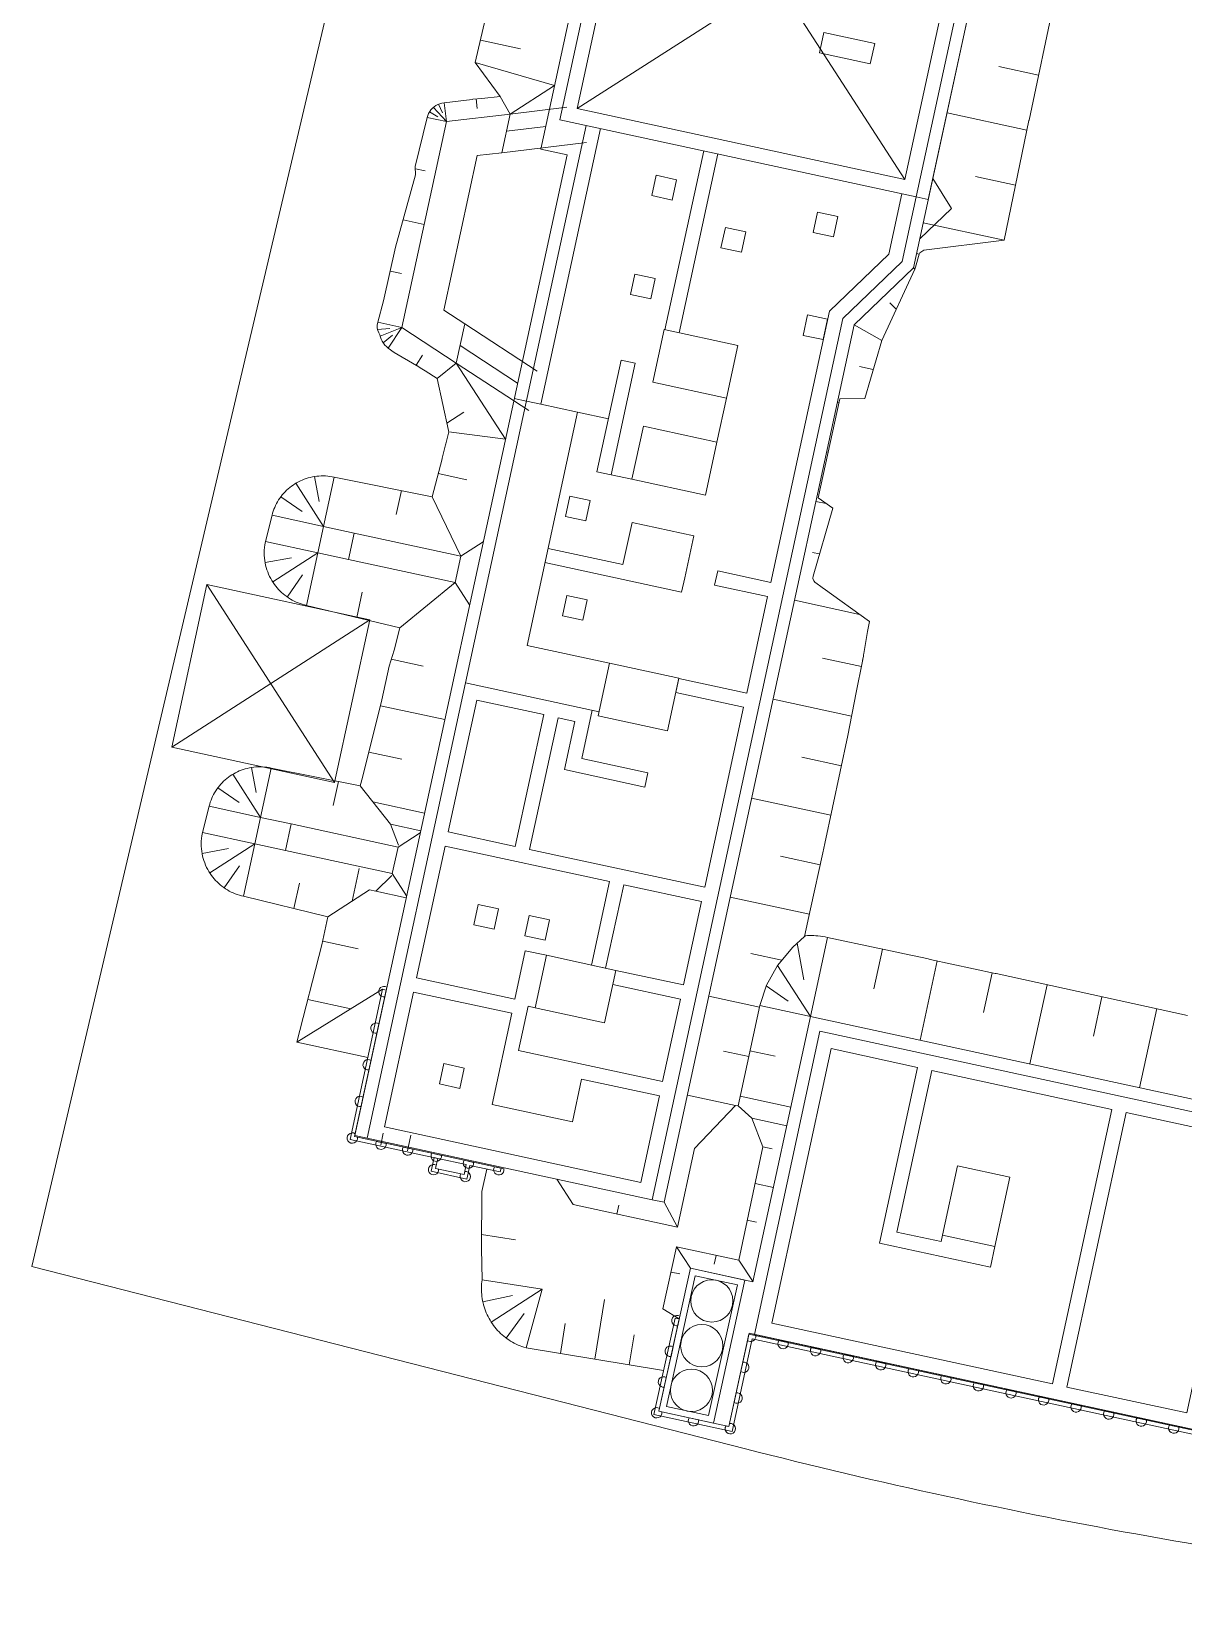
# Model space of a CAD drawing. Header units: metres. Extents: x 2679952 to 2680062, y 1247416 to 1247568.
# Drawn here: x 2679952.5 to 2680007.8, y 1247415.5 to 1247491.8 of the extents above; entities that cross this region are included whole.
import ezdxf

# ---------------------------------------------------------------- set-up
doc = ezdxf.new("R2010")
doc.units = ezdxf.units.M
doc.layers.add('flaeche', color=7, linetype='Continuous', lineweight=9, true_color=0xffffff)
doc.layers.add('linie', color=7, linetype='Continuous', lineweight=9)

msp = doc.modelspace()

# ---------------------------------------------------------------- linework, layer by layer
at = {"layer": 'flaeche'}
msp.add_lwpolyline([(2680025.709, 1247416.727, -0.036704), (2679986.747, 1247423.695), (2679952.462, 1247432.455), (2679962.703, 1247475.997), (2679967.057, 1247494.495), (2679972.145, 1247516.108), (2679977.564, 1247539.185), (2679978.641, 1247543.775), (2679984.269, 1247567.593), (2680035.313, 1247556.544), (2680036.377, 1247553.084), (2680031.897, 1247532.271), (2680039.892, 1247520.719), (2680039.232, 1247518.298), (2680039.123, 1247518.321), (2680036.631, 1247508.804), (2680062.121, 1247502.131), (2680059.115, 1247485.895), (2680049.26, 1247445.163), (2680042.089, 1247415.51, -0.015199)], format="xyb", close=True, dxfattribs=at)
at = {"layer": 'linie'}
for p, q in [((2679976.606, 1247502.643), (2679973.765, 1247490.288)), ((2680000.36, 1247487.521), (2680002.005, 1247495.328)), ((2679974.012, 1247491.364), (2679975.938, 1247490.947)), ((2679973.765, 1247490.288), (2679974.966, 1247488.667)), ((2680000.815, 1247489.681), (2679998.903, 1247490.095)), ((2679971.872, 1247488.226), (2679971.786, 1247488.168)), ((2679971.964, 1247488.275), (2679971.872, 1247488.226)), ((2679972.061, 1247488.313), (2679971.964, 1247488.275)), ((2679971.994, 1247488.288), (2679972.184, 1247487.871)), ((2679972.162, 1247488.339), (2679972.061, 1247488.313)), ((2679972.267, 1247488.358), (2679972.162, 1247488.339)), ((2679973.615, 1247488.519), (2679972.267, 1247488.358)), ((2679972.375, 1247487.455), (2679972.267, 1247488.358)), ((2679973.644, 1247488.529), (2679973.615, 1247488.519)), ((2679974.082, 1247488.562), (2679973.644, 1247488.529)), ((2679973.8, 1247488.541), (2679973.854, 1247488.089)), ((2679974.966, 1247488.667), (2679974.082, 1247488.562)), ((2679974.966, 1247488.667), (2679975.441, 1247487.82)), ((2679971.452, 1247487.654), (2679970.884, 1247485.296)), ((2679971.482, 1247487.754), (2679971.452, 1247487.654)), ((2679971.452, 1247487.654), (2679972.375, 1247487.455)), ((2679971.523, 1247487.849), (2679971.482, 1247487.754)), ((2679971.575, 1247487.94), (2679971.523, 1247487.849)), ((2679971.564, 1247487.922), (2679971.969, 1247487.688)), ((2679971.637, 1247488.024), (2679971.575, 1247487.94)), ((2679971.707, 1247488.1), (2679971.637, 1247488.024)), ((2679971.786, 1247488.168), (2679971.707, 1247488.1)), ((2679971.751, 1247488.14), (2679972.375, 1247487.455)), ((2680000.26, 1247487.039), (2679996.42, 1247487.87)), ((2679999.168, 1247481.752), (2680000.358, 1247487.513)), ((2680000.358, 1247487.513), (2680000.36, 1247487.521)), ((2679970.884, 1247485.296), (2679970.891, 1247484.9)), ((2679970.886, 1247485.19), (2679971.363, 1247485.087)), ((2679970.891, 1247484.9), (2679969.94, 1247481.422)), ((2679999.714, 1247484.396), (2679997.782, 1247484.814)), ((2679995.082, 1247483.813), (2679995.523, 1247483.718)), ((2679970.298, 1247482.731), (2679971.305, 1247482.513)), ((2679999.166, 1247481.753), (2679995.279, 1247482.594)), ((2679969.94, 1247481.422), (2679969.357, 1247478.852)), ((2679995.303, 1247481.272), (2679999.166, 1247481.753)), ((2679999.168, 1247481.752), (2679999.166, 1247481.753)), ((2679994.899, 1247480.459), (2679995.084, 1247481.091)), ((2679995.084, 1247481.091), (2679994.96, 1247481.118)), ((2679994.96, 1247481.118), (2679995.084, 1247481.091)), ((2679995.084, 1247481.091), (2679995.121, 1247481.154)), ((2679995.084, 1247481.091), (2679995.084, 1247481.091)), ((2679995.121, 1247481.154), (2679995.303, 1247481.272)), ((2679969.681, 1247480.278), (2679970.226, 1247480.16)), ((2679993.293, 1247476.946), (2679994.868, 1247480.366)), ((2679994.888, 1247480.409), (2679994.81, 1247480.426)), ((2679994.868, 1247480.366), (2679994.81, 1247480.426)), ((2679994.88, 1247480.387), (2679994.845, 1247480.407)), ((2679994.868, 1247480.366), (2679994.888, 1247480.409)), ((2679994.888, 1247480.409), (2679994.899, 1247480.459)), ((2679969.357, 1247478.852), (2679969.087, 1247477.82)), ((2679993.98, 1247478.438), (2679993.682, 1247478.749)), ((2679969.059, 1247477.673), (2679969.05, 1247477.524)), ((2679969.05, 1247477.524), (2679969.087, 1247477.415)), ((2679969.087, 1247477.82), (2679969.059, 1247477.673)), ((2679969.068, 1247477.468), (2679969.652, 1247477.519)), ((2679969.087, 1247477.82), (2679970.236, 1247477.571)), ((2679969.201, 1247477.147), (2679970.236, 1247477.571)), ((2679969.584, 1247476.574), (2679970.236, 1247477.571)), ((2679993.293, 1247476.946), (2679991.958, 1247477.693)), ((2679969.087, 1247477.415), (2679969.133, 1247477.309)), ((2679969.133, 1247477.309), (2679969.187, 1247477.208)), ((2679969.187, 1247477.208), (2679969.214, 1247477.102)), ((2679969.214, 1247477.102), (2679969.251, 1247476.999)), ((2679969.251, 1247476.999), (2679969.299, 1247476.901)), ((2679969.299, 1247476.901), (2679969.356, 1247476.808)), ((2679969.341, 1247476.832), (2679969.789, 1247477.201)), ((2679969.356, 1247476.808), (2679969.424, 1247476.722)), ((2679992.473, 1247474.15), (2679993.293, 1247476.946)), ((2679969.424, 1247476.722), (2679969.5, 1247476.644)), ((2679969.5, 1247476.644), (2679969.584, 1247476.574)), ((2679969.584, 1247476.574), (2679969.86, 1247476.367)), ((2679969.86, 1247476.367), (2679970.944, 1247475.743)), ((2679970.919, 1247475.758), (2679971.232, 1247476.236)), ((2679970.944, 1247475.743), (2679970.961, 1247475.732)), ((2679970.961, 1247475.732), (2679971.118, 1247475.629)), ((2679971.118, 1247475.629), (2679971.351, 1247475.476)), ((2679971.351, 1247475.476), (2679971.933, 1247475.107)), ((2679971.933, 1247475.107), (2679972.853, 1247475.858)), ((2679992.881, 1247475.542), (2679992.218, 1247475.685)), ((2679971.933, 1247475.107), (2679972.475, 1247472.609)), ((2679990.24, 1247469.374), (2679991.269, 1247474.13)), ((2679991.23, 1247473.948), (2679991.152, 1247473.965)), ((2679991.269, 1247474.13), (2679992.473, 1247474.15)), ((2679972.396, 1247472.973), (2679973.214, 1247473.5)), ((2679972.411, 1247472.225), (2679972.396, 1247472.162)), ((2679972.427, 1247472.289), (2679972.411, 1247472.225)), ((2679972.442, 1247472.353), (2679972.427, 1247472.289)), ((2679972.457, 1247472.417), (2679972.442, 1247472.353)), ((2679972.472, 1247472.481), (2679972.457, 1247472.417)), ((2679972.487, 1247472.545), (2679972.472, 1247472.481)), ((2679972.475, 1247472.609), (2679972.479, 1247472.589)), ((2679972.479, 1247472.589), (2679972.489, 1247472.55)), ((2679972.489, 1247472.55), (2679972.487, 1247472.545)), ((2679972.489, 1247472.55), (2679975.212, 1247472.196)), ((2679972.324, 1247471.87), (2679972.177, 1247471.281)), ((2679972.338, 1247471.925), (2679972.324, 1247471.87)), ((2679972.352, 1247471.981), (2679972.338, 1247471.925)), ((2679972.366, 1247472.04), (2679972.352, 1247471.981)), ((2679972.381, 1247472.1), (2679972.366, 1247472.04)), ((2679972.396, 1247472.162), (2679972.381, 1247472.1)), ((2679990.716, 1247471.571), (2679990.677, 1247471.58)), ((2679972.169, 1247471.25), (2679971.697, 1247469.436)), ((2679972.177, 1247471.281), (2679972.169, 1247471.25)), ((2679964.932, 1247469.938), (2679964.852, 1247469.876)), ((2679965.013, 1247469.996), (2679964.932, 1247469.938)), ((2679965.098, 1247470.051), (2679965.013, 1247469.996)), ((2679965.184, 1247470.103), (2679965.098, 1247470.051)), ((2679965.144, 1247470.079), (2679966.479, 1247468.007)), ((2679965.272, 1247470.151), (2679965.184, 1247470.103)), ((2679965.362, 1247470.195), (2679965.272, 1247470.151)), ((2679965.454, 1247470.236), (2679965.362, 1247470.195)), ((2679965.548, 1247470.273), (2679965.454, 1247470.236)), ((2679965.643, 1247470.306), (2679965.548, 1247470.273)), ((2679965.739, 1247470.335), (2679965.643, 1247470.306)), ((2679965.836, 1247470.36), (2679965.739, 1247470.335)), ((2679965.94, 1247470.384), (2679965.836, 1247470.36)), ((2679966.044, 1247470.403), (2679965.94, 1247470.384)), ((2679966.149, 1247470.418), (2679966.044, 1247470.403)), ((2679966.044, 1247470.403), (2679966.261, 1247469.205)), ((2679966.254, 1247470.429), (2679966.149, 1247470.418)), ((2679966.36, 1247470.435), (2679966.254, 1247470.429)), ((2679966.466, 1247470.436), (2679966.36, 1247470.435)), ((2679966.572, 1247470.433), (2679966.466, 1247470.436)), ((2679966.992, 1247470.376), (2679966.479, 1247468.007)), ((2679966.678, 1247470.425), (2679966.572, 1247470.433)), ((2679966.783, 1247470.413), (2679966.678, 1247470.425)), ((2679966.888, 1247470.397), (2679966.783, 1247470.413)), ((2679966.992, 1247470.376), (2679966.888, 1247470.397)), ((2679971.697, 1247469.436), (2679966.992, 1247470.376)), ((2679971.986, 1247470.544), (2679973.356, 1247470.248)), ((2679964.267, 1247469.193), (2679964.218, 1247469.105)), ((2679964.319, 1247469.279), (2679964.267, 1247469.193)), ((2679964.375, 1247469.362), (2679964.319, 1247469.279)), ((2679964.434, 1247469.444), (2679964.375, 1247469.362)), ((2679964.424, 1247469.43), (2679965.451, 1247468.719)), ((2679964.496, 1247469.523), (2679964.434, 1247469.444)), ((2679964.561, 1247469.599), (2679964.496, 1247469.523)), ((2679964.63, 1247469.673), (2679964.561, 1247469.599)), ((2679964.701, 1247469.744), (2679964.63, 1247469.673)), ((2679964.775, 1247469.811), (2679964.701, 1247469.744)), ((2679964.852, 1247469.876), (2679964.775, 1247469.811)), ((2679970.213, 1247469.733), (2679969.965, 1247468.583)), ((2679990.622, 1247469.104), (2679990.123, 1247469.212)), ((2679990.937, 1247468.881), (2679990.24, 1247469.374)), ((2679964.005, 1247468.542), (2679963.687, 1247467.281)), ((2679964.031, 1247468.639), (2679964.005, 1247468.542)), ((2679964.005, 1247468.542), (2679966.479, 1247468.007)), ((2679964.061, 1247468.735), (2679964.031, 1247468.639)), ((2679964.094, 1247468.83), (2679964.061, 1247468.735)), ((2679964.132, 1247468.923), (2679964.094, 1247468.83)), ((2679964.173, 1247469.015), (2679964.132, 1247468.923)), ((2679964.218, 1247469.105), (2679964.173, 1247469.015)), ((2679989.994, 1247465.619), (2679990.937, 1247468.881)), ((2679963.628, 1247466.87), (2679963.624, 1247466.749)), ((2679963.638, 1247466.996), (2679963.628, 1247466.87)), ((2679963.653, 1247467.121), (2679963.638, 1247466.996)), ((2679963.687, 1247467.281), (2679963.653, 1247467.121)), ((2679966.204, 1247466.736), (2679963.687, 1247467.281)), ((2679963.624, 1247466.749), (2679963.626, 1247466.627)), ((2679963.626, 1247466.627), (2679963.636, 1247466.49)), ((2679963.636, 1247466.49), (2679963.649, 1247466.377)), ((2679963.649, 1247466.377), (2679963.668, 1247466.264)), ((2679963.666, 1247466.275), (2679964.935, 1247466.506)), ((2679963.668, 1247466.264), (2679963.691, 1247466.152)), ((2679963.691, 1247466.152), (2679963.72, 1247466.039)), ((2679964.035, 1247465.339), (2679966.204, 1247466.736)), ((2679965.659, 1247464.215), (2679966.204, 1247466.736)), ((2679990.302, 1247466.685), (2679989.956, 1247466.76)), ((2679963.72, 1247466.039), (2679963.754, 1247465.928)), ((2679963.754, 1247465.928), (2679963.793, 1247465.819)), ((2679963.793, 1247465.819), (2679963.836, 1247465.712)), ((2679963.836, 1247465.712), (2679963.884, 1247465.608)), ((2679963.884, 1247465.608), (2679963.937, 1247465.505)), ((2679963.937, 1247465.505), (2679963.994, 1247465.406)), ((2679963.994, 1247465.406), (2679964.055, 1247465.309)), ((2679964.055, 1247465.309), (2679964.115, 1247465.222)), ((2679964.735, 1247464.615), (2679965.47, 1247465.676)), ((2679989.977, 1247465.538), (2679989.978, 1247465.542)), ((2679989.979, 1247465.499), (2679989.977, 1247465.538)), ((2679989.978, 1247465.542), (2679989.987, 1247465.595)), ((2679990.019, 1247465.388), (2679989.979, 1247465.499)), ((2679989.987, 1247465.595), (2679989.994, 1247465.619)), ((2679990.089, 1247465.315), (2679990.019, 1247465.388)), ((2679990.114, 1247465.297), (2679990.089, 1247465.315)), ((2679964.115, 1247465.222), (2679964.178, 1247465.139)), ((2679964.178, 1247465.139), (2679964.245, 1247465.058)), ((2679964.245, 1247465.058), (2679964.314, 1247464.98)), ((2679964.314, 1247464.98), (2679964.387, 1247464.905)), ((2679964.387, 1247464.905), (2679964.463, 1247464.832)), ((2679964.463, 1247464.832), (2679964.542, 1247464.763)), ((2679964.542, 1247464.763), (2679964.623, 1247464.698)), ((2679964.623, 1247464.698), (2679964.707, 1247464.635)), ((2679964.707, 1247464.635), (2679964.794, 1247464.576)), ((2679964.794, 1247464.576), (2679964.883, 1247464.521)), ((2679968.074, 1247463.631), (2679968.338, 1247464.853)), ((2679990.431, 1247465.069), (2679990.114, 1247465.297)), ((2679990.439, 1247465.063), (2679990.431, 1247465.069)), ((2679990.452, 1247465.054), (2679990.439, 1247465.063)), ((2679990.464, 1247465.046), (2679990.452, 1247465.054)), ((2679990.475, 1247465.038), (2679990.464, 1247465.046)), ((2679992.703, 1247463.437), (2679990.475, 1247465.038)), ((2679964.883, 1247464.521), (2679964.974, 1247464.469)), ((2679964.974, 1247464.469), (2679965.067, 1247464.421)), ((2679965.067, 1247464.421), (2679965.162, 1247464.376)), ((2679965.162, 1247464.376), (2679965.258, 1247464.336)), ((2679965.258, 1247464.336), (2679965.356, 1247464.3)), ((2679965.356, 1247464.3), (2679965.456, 1247464.267)), ((2679965.456, 1247464.267), (2679965.557, 1247464.239)), ((2679965.557, 1247464.239), (2679965.659, 1247464.215)), ((2679965.659, 1247464.215), (2679970.134, 1247463.134)), ((2679992.223, 1247463.782), (2679989.095, 1247464.458)), ((2679970.134, 1247463.134), (2679969.871, 1247462.071)), ((2679992.607, 1247462.955), (2679992.703, 1247463.437)), ((2679992.425, 1247461.906), (2679992.607, 1247462.955)), ((2679969.871, 1247462.071), (2679969.624, 1247461.297)), ((2679969.731, 1247461.632), (2679971.258, 1247461.302)), ((2679992.306, 1247461.276), (2679990.444, 1247461.679)), ((2679992.06, 1247460.037), (2679992.357, 1247461.53)), ((2679992.357, 1247461.53), (2679992.367, 1247461.583)), ((2679992.367, 1247461.583), (2679992.37, 1247461.596)), ((2679992.37, 1247461.596), (2679992.379, 1247461.643)), ((2679992.379, 1247461.643), (2679992.381, 1247461.654)), ((2679992.381, 1247461.654), (2679992.389, 1247461.695)), ((2679992.389, 1247461.695), (2679992.391, 1247461.706)), ((2679992.391, 1247461.706), (2679992.402, 1247461.766)), ((2679992.402, 1247461.766), (2679992.404, 1247461.782)), ((2679992.404, 1247461.782), (2679992.413, 1247461.833)), ((2679992.413, 1247461.833), (2679992.416, 1247461.849)), ((2679992.416, 1247461.849), (2679992.423, 1247461.892)), ((2679992.423, 1247461.892), (2679992.425, 1247461.906)), ((2679969.624, 1247461.297), (2679969.28, 1247459.683)), ((2679991.659, 1247457.961), (2679992.06, 1247460.037)), ((2679969.28, 1247459.683), (2679968.341, 1247455.946)), ((2679969.208, 1247459.396), (2679972.298, 1247458.727)), ((2679991.838, 1247458.889), (2679988.067, 1247459.705)), ((2679990.546, 1247452.78), (2679991.659, 1247457.961)), ((2679968.648, 1247457.167), (2679970.23, 1247456.825)), ((2679991.347, 1247456.507), (2679989.45, 1247456.918)), ((2679962.248, 1247456.174), (2679962.16, 1247456.126)), ((2679962.339, 1247456.219), (2679962.248, 1247456.174)), ((2679962.431, 1247456.259), (2679962.339, 1247456.219)), ((2679962.524, 1247456.296), (2679962.431, 1247456.259)), ((2679962.619, 1247456.329), (2679962.524, 1247456.296)), ((2679962.715, 1247456.358), (2679962.619, 1247456.329)), ((2679962.812, 1247456.384), (2679962.715, 1247456.358)), ((2679962.916, 1247456.407), (2679962.812, 1247456.384)), ((2679963.02, 1247456.427), (2679962.916, 1247456.407)), ((2679963.125, 1247456.442), (2679963.02, 1247456.427)), ((2679963.02, 1247456.427), (2679963.238, 1247455.229)), ((2679963.23, 1247456.452), (2679963.125, 1247456.442)), ((2679963.336, 1247456.458), (2679963.23, 1247456.452)), ((2679963.442, 1247456.459), (2679963.336, 1247456.458)), ((2679963.548, 1247456.456), (2679963.442, 1247456.459)), ((2679963.968, 1247456.399), (2679963.455, 1247454.03)), ((2679963.654, 1247456.449), (2679963.548, 1247456.456)), ((2679963.759, 1247456.437), (2679963.654, 1247456.449)), ((2679963.864, 1247456.42), (2679963.759, 1247456.437)), ((2679963.968, 1247456.399), (2679963.864, 1247456.42)), ((2679968.241, 1247455.546), (2679963.968, 1247456.399)), ((2679961.41, 1247455.467), (2679961.351, 1247455.386)), ((2679961.4, 1247455.454), (2679962.428, 1247454.742)), ((2679961.472, 1247455.546), (2679961.41, 1247455.467)), ((2679961.538, 1247455.622), (2679961.472, 1247455.546)), ((2679961.606, 1247455.696), (2679961.538, 1247455.622)), ((2679961.677, 1247455.767), (2679961.606, 1247455.696)), ((2679961.752, 1247455.835), (2679961.677, 1247455.767)), ((2679961.828, 1247455.9), (2679961.752, 1247455.835)), ((2679961.908, 1247455.961), (2679961.828, 1247455.9)), ((2679961.99, 1247456.02), (2679961.908, 1247455.961)), ((2679962.074, 1247456.075), (2679961.99, 1247456.02)), ((2679962.16, 1247456.126), (2679962.074, 1247456.075)), ((2679962.12, 1247456.103), (2679963.455, 1247454.03)), ((2679967.19, 1247455.756), (2679966.941, 1247454.607)), ((2679968.341, 1247455.946), (2679968.241, 1247455.546)), ((2679968.241, 1247455.546), (2679969.686, 1247453.706)), ((2679961.007, 1247454.663), (2679960.981, 1247454.566)), ((2679961.037, 1247454.759), (2679961.007, 1247454.663)), ((2679961.071, 1247454.853), (2679961.037, 1247454.759)), ((2679961.108, 1247454.947), (2679961.071, 1247454.853)), ((2679961.15, 1247455.038), (2679961.108, 1247454.947)), ((2679961.195, 1247455.128), (2679961.15, 1247455.038)), ((2679961.243, 1247455.216), (2679961.195, 1247455.128)), ((2679961.296, 1247455.302), (2679961.243, 1247455.216)), ((2679961.351, 1247455.386), (2679961.296, 1247455.302)), ((2679968.848, 1247454.774), (2679971.327, 1247454.237)), ((2679990.836, 1247454.13), (2679987.038, 1247454.951)), ((2679960.981, 1247454.566), (2679960.664, 1247453.304)), ((2679960.981, 1247454.566), (2679963.455, 1247454.03)), ((2679960.63, 1247453.144), (2679960.614, 1247453.019)), ((2679960.664, 1247453.304), (2679960.63, 1247453.144)), ((2679963.18, 1247452.76), (2679960.664, 1247453.304)), ((2679969.686, 1247453.706), (2679970.074, 1247452.701)), ((2679969.686, 1247453.706), (2679971.144, 1247453.391)), ((2679960.604, 1247452.894), (2679960.601, 1247452.772)), ((2679960.601, 1247452.772), (2679960.603, 1247452.651)), ((2679960.603, 1247452.651), (2679960.612, 1247452.513)), ((2679960.614, 1247453.019), (2679960.604, 1247452.894)), ((2679960.612, 1247452.513), (2679960.626, 1247452.4)), ((2679960.626, 1247452.4), (2679960.644, 1247452.287)), ((2679960.642, 1247452.299), (2679961.911, 1247452.529)), ((2679961.012, 1247451.362), (2679963.18, 1247452.76)), ((2679962.635, 1247450.238), (2679963.18, 1247452.76)), ((2679990.449, 1247452.328), (2679990.546, 1247452.78)), ((2679960.644, 1247452.287), (2679960.668, 1247452.175)), ((2679960.668, 1247452.175), (2679960.696, 1247452.063)), ((2679960.696, 1247452.063), (2679960.73, 1247451.952)), ((2679960.73, 1247451.952), (2679960.769, 1247451.842)), ((2679960.769, 1247451.842), (2679960.812, 1247451.736)), ((2679960.812, 1247451.736), (2679960.86, 1247451.631)), ((2679960.86, 1247451.631), (2679960.913, 1247451.529)), ((2679961.711, 1247450.639), (2679962.446, 1247451.699)), ((2679990.324, 1247451.753), (2679988.424, 1247452.164)), ((2679989.866, 1247449.642), (2679990.449, 1247452.328)), ((2679960.913, 1247451.529), (2679960.97, 1247451.429)), ((2679960.97, 1247451.429), (2679961.032, 1247451.332)), ((2679961.032, 1247451.332), (2679961.091, 1247451.246)), ((2679961.091, 1247451.246), (2679961.154, 1247451.162)), ((2679961.154, 1247451.162), (2679961.221, 1247451.081)), ((2679961.221, 1247451.081), (2679961.291, 1247451.003)), ((2679961.291, 1247451.003), (2679961.363, 1247450.928)), ((2679961.363, 1247450.928), (2679961.439, 1247450.856)), ((2679961.439, 1247450.856), (2679961.518, 1247450.787)), ((2679965.05, 1247449.655), (2679965.315, 1247450.876)), ((2679967.853, 1247450.009), (2679968.192, 1247451.574)), ((2679968.989, 1247450.48), (2679969.757, 1247451.235)), ((2679961.518, 1247450.787), (2679961.599, 1247450.721)), ((2679961.599, 1247450.721), (2679961.684, 1247450.658)), ((2679961.684, 1247450.658), (2679961.77, 1247450.599)), ((2679961.77, 1247450.599), (2679961.859, 1247450.544)), ((2679961.859, 1247450.544), (2679961.95, 1247450.492)), ((2679961.95, 1247450.492), (2679962.043, 1247450.444)), ((2679962.043, 1247450.444), (2679962.138, 1247450.4)), ((2679962.138, 1247450.4), (2679962.234, 1247450.359)), ((2679962.234, 1247450.359), (2679962.333, 1247450.323)), ((2679962.333, 1247450.323), (2679962.432, 1247450.291)), ((2679962.432, 1247450.291), (2679962.533, 1247450.262)), ((2679962.533, 1247450.262), (2679962.635, 1247450.238)), ((2679962.635, 1247450.238), (2679966.69, 1247449.259)), ((2679966.69, 1247449.259), (2679968.687, 1247450.546)), ((2679968.687, 1247450.546), (2679968.989, 1247450.48)), ((2679968.989, 1247450.48), (2679970.446, 1247450.165)), ((2679989.808, 1247449.376), (2679986.01, 1247450.198)), ((2679989.576, 1247448.309), (2679989.866, 1247449.642)), ((2679966.69, 1247449.259), (2679966.398, 1247447.913)), ((2679966.398, 1247447.913), (2679965.2, 1247443.226)), ((2679966.434, 1247448.077), (2679968.135, 1247447.709)), ((2679988.277, 1247446.909), (2679989.012, 1247447.801)), ((2679989.012, 1247447.801), (2679989.576, 1247448.309)), ((2679989.221, 1247447.989), (2679989.541, 1247446.228)), ((2679989.616, 1247448.344), (2679989.576, 1247448.309)), ((2679989.717, 1247448.35), (2679989.616, 1247448.344)), ((2679989.819, 1247448.352), (2679989.717, 1247448.35)), ((2679989.92, 1247448.352), (2679989.819, 1247448.352)), ((2679990.683, 1247448.267), (2679989.86, 1247444.466)), ((2679990.022, 1247448.35), (2679989.92, 1247448.352)), ((2679990.123, 1247448.345), (2679990.022, 1247448.35)), ((2679990.224, 1247448.337), (2679990.123, 1247448.345)), ((2679990.339, 1247448.325), (2679990.224, 1247448.337)), ((2679990.454, 1247448.309), (2679990.339, 1247448.325)), ((2679990.569, 1247448.29), (2679990.454, 1247448.309)), ((2679990.683, 1247448.267), (2679990.569, 1247448.29)), ((2679993.09, 1247447.755), (2679990.683, 1247448.267)), ((2679988.494, 1247447.173), (2679986.995, 1247447.497)), ((2679993.32, 1247447.705), (2679992.908, 1247445.801)), ((2679993.26, 1247447.718), (2679993.09, 1247447.755)), ((2679994.602, 1247447.429), (2679993.26, 1247447.718)), ((2679995.304, 1247447.277), (2679994.602, 1247447.429)), ((2679995.955, 1247447.136), (2679995.131, 1247443.326)), ((2679995.519, 1247447.231), (2679995.304, 1247447.277)), ((2679995.608, 1247447.211), (2679995.519, 1247447.231)), ((2679998.738, 1247446.534), (2679995.608, 1247447.211)), ((2679987.75, 1247445.973), (2679988.277, 1247446.909)), ((2679988.282, 1247446.916), (2679989.86, 1247444.466)), ((2679998.59, 1247446.566), (2679998.178, 1247444.661)), ((2679998.778, 1247446.525), (2679998.738, 1247446.534)), ((2680007.969, 1247444.52), (2679998.778, 1247446.525)), ((2679987.429, 1247444.992), (2679987.75, 1247445.973)), ((2679987.738, 1247445.937), (2679988.799, 1247445.202)), ((2680001.225, 1247445.991), (2680000.402, 1247442.186)), ((2679965.724, 1247445.275), (2679967.789, 1247444.828)), ((2679987.413, 1247444.919), (2679984.982, 1247445.445)), ((2679987.429, 1247444.992), (2679986.386, 1247440.173)), ((2679987.429, 1247444.992), (2679989.86, 1247444.466)), ((2680003.859, 1247445.417), (2680003.448, 1247443.516)), ((2680006.493, 1247444.842), (2680005.672, 1247441.046)), ((2679986.899, 1247442.542), (2679985.683, 1247442.805)), ((2679986.958, 1247442.815), (2679988.174, 1247442.552)), ((2679986.26, 1247440.192), (2679983.953, 1247440.691)), ((2679986.26, 1247440.192), (2679984.297, 1247438.117)), ((2679986.377, 1247440.167), (2679986.26, 1247440.192)), ((2679986.386, 1247440.173), (2679986.377, 1247440.167)), ((2679986.386, 1247440.173), (2679987.051, 1247439.576)), ((2679986.487, 1247440.638), (2679988.918, 1247440.112)), ((2679987.051, 1247439.576), (2679987.575, 1247438.21)), ((2679987.051, 1247439.576), (2679988.724, 1247439.214)), ((2679974.313, 1247437.138), (2679974.079, 1247436.06)), ((2679974.079, 1247436.06), (2679974.066, 1247433.316)), ((2679974.066, 1247433.316), (2679974.092, 1247431.822)), ((2679974.07, 1247433.986), (2679975.693, 1247433.73)), ((2679974.092, 1247431.822), (2679974.079, 1247431.722)), ((2679974.092, 1247431.822), (2679976.983, 1247431.366)), ((2679974.062, 1247431.52), (2679974.059, 1247431.418)), ((2679974.059, 1247431.418), (2679974.06, 1247431.317)), ((2679974.06, 1247431.317), (2679974.064, 1247431.216)), ((2679974.069, 1247431.621), (2679974.062, 1247431.52)), ((2679974.064, 1247431.216), (2679974.071, 1247431.115)), ((2679974.079, 1247431.722), (2679974.069, 1247431.621)), ((2679974.071, 1247431.115), (2679974.082, 1247431.014)), ((2679974.082, 1247431.014), (2679974.096, 1247430.914)), ((2679974.124, 1247430.764), (2679975.554, 1247431.065)), ((2679974.528, 1247429.786), (2679976.983, 1247431.366)), ((2679976.2, 1247428.545), (2679976.983, 1247431.366)), ((2679974.096, 1247430.914), (2679974.114, 1247430.814)), ((2679974.114, 1247430.814), (2679974.135, 1247430.715)), ((2679974.135, 1247430.715), (2679974.16, 1247430.617)), ((2679974.16, 1247430.617), (2679974.188, 1247430.519)), ((2679974.188, 1247430.519), (2679974.219, 1247430.423)), ((2679974.219, 1247430.423), (2679974.254, 1247430.328)), ((2679974.254, 1247430.328), (2679974.291, 1247430.234)), ((2679974.291, 1247430.234), (2679974.333, 1247430.141)), ((2679974.333, 1247430.141), (2679974.377, 1247430.05)), ((2679974.377, 1247430.05), (2679974.424, 1247429.96)), ((2679974.424, 1247429.96), (2679974.474, 1247429.872)), ((2679974.474, 1247429.872), (2679974.528, 1247429.786)), ((2679974.528, 1247429.786), (2679974.584, 1247429.702)), ((2679974.584, 1247429.702), (2679974.643, 1247429.619)), ((2679974.643, 1247429.619), (2679974.705, 1247429.539)), ((2679974.705, 1247429.539), (2679974.77, 1247429.461)), ((2679975.25, 1247429.014), (2679976.116, 1247430.19)), ((2679974.77, 1247429.461), (2679974.837, 1247429.385)), ((2679974.837, 1247429.385), (2679974.907, 1247429.312)), ((2679974.907, 1247429.312), (2679974.979, 1247429.241)), ((2679974.979, 1247429.241), (2679975.054, 1247429.173)), ((2679975.054, 1247429.173), (2679975.131, 1247429.107)), ((2679975.131, 1247429.107), (2679975.21, 1247429.044)), ((2679975.21, 1247429.044), (2679975.292, 1247428.983)), ((2679975.292, 1247428.983), (2679975.375, 1247428.926)), ((2679975.375, 1247428.926), (2679975.46, 1247428.871)), ((2679975.46, 1247428.871), (2679975.547, 1247428.819)), ((2679975.547, 1247428.819), (2679975.636, 1247428.771)), ((2679975.636, 1247428.771), (2679975.727, 1247428.725)), ((2679975.727, 1247428.725), (2679975.819, 1247428.683)), ((2679975.819, 1247428.683), (2679975.912, 1247428.643)), ((2679975.912, 1247428.643), (2679976.007, 1247428.607)), ((2679976.007, 1247428.607), (2679976.103, 1247428.574)), ((2679976.103, 1247428.574), (2679976.2, 1247428.545)), ((2679976.2, 1247428.545), (2679982.811, 1247427.463))]:
    msp.add_line(p, q, dxfattribs=at)
msp.add_lwpolyline([(2679982.252, 1247435.666), (2679982.839, 1247435.539), (2679991.958, 1247477.693), (2679994.81, 1247480.426), (2679999.645, 1247502.777), (2680003.748, 1247498.023), (2680013.665, 1247504.66), (2680024.497, 1247554.725), (2680013.631, 1247557.076), (2679987.893, 1247562.644), (2679984.742, 1247548.076, 0.265015), (2679988.044, 1247537.589)], format="xyb", dxfattribs=at)
for points in [[(2679988.044, 1247537.589), (2679976.912, 1247486.133), (2679978.169, 1247485.861), (2679967.977, 1247438.754), (2679968.564, 1247438.627)], [(2679978.663, 1247488.082), (2679988.228, 1247494.223)], [(2679994.399, 1247484.677), (2679988.228, 1247494.223)], [(2679973.765, 1247490.288), (2679977.574, 1247489.194)], [(2679977.574, 1247489.194), (2679975.441, 1247487.82)], [(2679975.441, 1247487.82), (2679978.165, 1247488.144)], [(2679975.262, 1247486.993), (2679977.146, 1247487.217)], [(2679976.181, 1247473.838), (2679979.088, 1247487.274)], [(2679979.772, 1247487.126), (2679976.908, 1247473.885), (2679976.224, 1247474.033)], [(2679975.039, 1247485.959), (2679979.113, 1247486.445)], [(2679984.733, 1247486.053), (2679982.872, 1247477.455)], [(2679985.417, 1247485.905), (2679983.556, 1247477.307)], [(2679995.741, 1247484.729), (2679996.635, 1247483.285), (2679995.112, 1247481.825)], [(2679973.295, 1247460.497), (2679968.564, 1247438.627), (2679982.252, 1247435.666), (2679991.411, 1247477.999), (2679994.262, 1247480.733), (2679994.936, 1247483.846)], [(2679979.379, 1247459.18), (2679978.877, 1247456.859), (2679982.054, 1247456.172), (2679981.906, 1247455.487), (2679978.045, 1247456.323), (2679978.547, 1247458.644), (2679977.741, 1247458.819), (2679976.372, 1247452.49), (2679984.782, 1247450.671), (2679986.653, 1247459.32), (2679983.399, 1247460.024), (2679983.547, 1247460.708), (2679986.801, 1247460.004), (2679987.804, 1247464.637), (2679985.258, 1247465.187), (2679985.406, 1247465.872), (2679987.952, 1247465.321), (2679990.772, 1247478.356), (2679993.623, 1247481.09), (2679994.251, 1247483.993)], [(2680033.563, 1247480.087), (2680033.237, 1247480.591), (2680022.707, 1247474.064), (2680018.217, 1247473.529), (2680010.943, 1247439.905), (2679989.86, 1247444.466), (2679987.102, 1247431.72), (2679984.096, 1247432.37), (2679982.583, 1247425.499), (2679985.946, 1247424.772), (2679986.915, 1247429.25), (2680014.471, 1247423.288), (2680015.915, 1247429.964), (2680023.972, 1247428.221), (2680033.229, 1247471.013), (2680032.721, 1247471.356)], [(2679973.261, 1247477.742), (2679976.738, 1247475.466)], [(2679973.034, 1247476.696), (2679975.795, 1247474.889)], [(2679975.212, 1247472.196), (2679972.853, 1247475.858)], [(2679972.853, 1247475.858), (2679976.331, 1247473.582)], [(2679979.712, 1247459.109), (2679973.295, 1247460.497), (2679976.181, 1247473.838)], [(2679976.224, 1247474.033), (2679975.637, 1247474.16)], [(2679976.908, 1247473.885), (2679978.677, 1247473.502), (2679976.252, 1247462.292), (2679980.215, 1247461.434)], [(2679985.367, 1247472.055), (2679985.826, 1247474.176)], [(2679978.677, 1247473.502), (2679980.158, 1247473.182)], [(2679980.291, 1247470.488), (2679981.288, 1247470.272)], [(2679971.697, 1247469.436), (2679973.076, 1247466.58)], [(2679977.26, 1247466.954), (2679980.857, 1247466.176), (2679981.296, 1247468.204), (2679984.262, 1247467.562), (2679983.823, 1247465.534), (2679983.675, 1247464.85), (2679977.112, 1247466.27)], [(2679973.076, 1247466.58), (2679974.146, 1247467.269)], [(2679970.134, 1247463.134), (2679972.802, 1247465.309)], [(2679972.802, 1247465.309), (2679973.491, 1247464.239)], [(2679960.875, 1247465.216), (2679967.003, 1247455.706)], [(2679959.184, 1247457.397), (2679968.694, 1247463.525)], [(2679970.053, 1247452.603), (2679971.123, 1247453.293)], [(2679977.179, 1247447.404), (2679976.163, 1247447.624), (2679975.661, 1247445.303), (2679970.945, 1247446.323), (2679972.314, 1247452.652), (2679980.206, 1247450.944), (2679979.339, 1247446.937), (2679980.024, 1247446.789), (2679980.891, 1247450.796), (2679984.634, 1247449.986), (2679983.767, 1247445.979), (2679980.512, 1247446.683), (2679980.364, 1247445.999), (2679983.619, 1247445.295), (2679982.763, 1247441.336), (2679975.843, 1247442.833), (2679976.303, 1247444.959), (2679976.635, 1247444.887)], [(2679969.778, 1247451.332), (2679970.467, 1247450.263)], [(2679969.311, 1247445.771), (2679965.2, 1247443.226)], [(2679965.2, 1247443.226), (2679968.601, 1247442.49)], [(2679998.723, 1247433.412), (2679998.509, 1247432.42), (2679993.182, 1247433.573), (2679995.01, 1247442.022), (2679990.856, 1247442.921), (2679988.003, 1247429.731), (2680001.49, 1247426.813), (2680004.344, 1247440.003), (2679995.694, 1247441.874), (2679994.014, 1247434.109), (2679996.14, 1247433.649), (2679996.207, 1247433.957)], [(2679969.223, 1247438.292), (2679969.346, 1247438.863)], [(2679970.508, 1247438.014), (2679970.67, 1247438.76)], [(2679984.297, 1247438.117), (2679983.481, 1247434.346), (2679978.464, 1247435.432)], [(2679986.414, 1247432.759), (2679987.575, 1247438.21)], [(2679987.575, 1247438.21), (2679988.02, 1247438.114)], [(2679977.675, 1247436.656), (2679978.464, 1247435.432)], [(2679987.201, 1247436.445), (2679988.083, 1247436.254)], [(2679980.567, 1247434.977), (2679980.66, 1247435.407)], [(2679982.839, 1247435.539), (2679983.481, 1247434.346)], [(2679986.828, 1247434.679), (2679987.265, 1247434.585)], [(2679986.414, 1247432.759), (2679983.432, 1247433.404), (2679982.778, 1247430.418), (2679983.56, 1247429.936)], [(2679984.096, 1247432.37), (2679983.432, 1247433.404)], [(2679985.336, 1247432.992), (2679985.244, 1247432.567)], [(2679986.414, 1247432.759), (2679987.107, 1247431.719)], [(2679983.166, 1247432.191), (2679983.591, 1247432.098)], [(2679979.505, 1247428.004), (2679979.975, 1247430.876)], [(2679977.853, 1247428.275), (2679978.088, 1247429.711)], [(2679981.158, 1247427.734), (2679981.393, 1247429.17)]]:
    msp.add_lwpolyline(points, dxfattribs=at)
for points in [[(2679999.639, 1247502.746), (2679999.777, 1247503.388), (2679999.367, 1247503.637), (2679998.782, 1247503.991), (2679996.573, 1247493.781), (2679997.062, 1247493.675), (2679994.936, 1247483.845), (2679995.522, 1247483.718)], [(2679994.399, 1247484.677), (2679978.663, 1247488.082), (2679981.386, 1247500.666), (2679986.273, 1247499.608), (2679986.421, 1247500.293), (2679980.85, 1247501.498), (2679977.831, 1247487.546), (2679994.936, 1247483.845), (2679997.062, 1247493.675), (2679996.378, 1247493.823)], [(2679990.294, 1247490.763), (2679990.505, 1247491.741), (2679992.948, 1247491.212), (2679992.737, 1247490.235)], [(2679973.261, 1247477.742), (2679972.853, 1247475.858), (2679970.236, 1247477.571), (2679972.375, 1247487.455), (2679975.441, 1247487.82), (2679975.039, 1247485.959), (2679973.862, 1247485.819), (2679972.257, 1247478.399)], [(2679982.246, 1247483.897), (2679983.223, 1247483.686), (2679983.434, 1247484.663), (2679982.457, 1247484.875)], [(2679989.992, 1247482.132), (2679990.97, 1247481.92), (2679991.181, 1247482.898), (2679990.204, 1247483.109)], [(2679985.565, 1247481.386), (2679986.542, 1247481.175), (2679986.753, 1247482.152), (2679985.776, 1247482.363)], [(2679981.219, 1247479.153), (2679982.196, 1247478.941), (2679982.408, 1247479.919), (2679981.431, 1247480.13)], [(2680032.682, 1247471.319), (2680036.675, 1247475.065), (2680033.563, 1247480.087), (2680022.91, 1247473.484), (2680018.713, 1247472.984), (2680011.402, 1247439.192), (2679990.32, 1247443.753), (2679987.17, 1247429.195), (2680013.885, 1247423.415), (2680015.456, 1247430.677), (2680023.512, 1247428.935)], [(2679989.515, 1247477.187), (2679990.474, 1247476.98), (2679990.685, 1247477.957), (2679989.726, 1247478.165)], [(2679982.298, 1247474.939), (2679985.826, 1247474.176), (2679986.371, 1247476.698), (2679982.843, 1247477.461)], [(2679980.766, 1247475.992), (2679981.45, 1247475.844), (2679980.291, 1247470.488), (2679979.607, 1247470.636)], [(2679984.816, 1247469.509), (2679981.288, 1247470.272), (2679981.839, 1247472.818), (2679985.367, 1247472.055)], [(2679978.305, 1247469.465), (2679979.282, 1247469.253), (2679979.071, 1247468.276), (2679978.093, 1247468.487)], [(2679967.945, 1247467.69), (2679966.479, 1247468.007), (2679966.204, 1247466.736), (2679967.67, 1247466.419)], [(2679973.076, 1247466.58), (2679972.802, 1247465.309), (2679967.67, 1247466.419), (2679967.945, 1247467.69)], [(2679959.184, 1247457.397), (2679960.875, 1247465.216), (2679968.694, 1247463.525), (2679967.003, 1247455.706)], [(2679978.166, 1247464.686), (2679979.143, 1247464.475), (2679978.932, 1247463.497), (2679977.955, 1247463.709)], [(2679980.215, 1247461.434), (2679983.548, 1247460.713), (2679983.002, 1247458.191), (2679979.669, 1247458.912)], [(2679977.057, 1247458.967), (2679973.831, 1247459.665), (2679972.462, 1247453.336), (2679975.687, 1247452.638)], [(2679964.921, 1247453.713), (2679963.455, 1247454.03), (2679963.18, 1247452.76), (2679964.646, 1247452.443)], [(2679970.053, 1247452.603), (2679969.778, 1247451.332), (2679964.646, 1247452.443), (2679964.921, 1247453.713)], [(2679973.908, 1247449.851), (2679974.885, 1247449.639), (2679974.674, 1247448.662), (2679973.696, 1247448.873)], [(2679976.351, 1247449.322), (2679977.329, 1247449.111), (2679977.117, 1247448.133), (2679976.14, 1247448.345)], [(2679977.179, 1247447.404), (2679980.512, 1247446.683), (2679979.968, 1247444.166), (2679976.635, 1247444.887)], [(2679974.964, 1247436.997), (2679973.503, 1247437.313), (2679973.361, 1247436.658), (2679971.641, 1247437.03), (2679971.782, 1247437.685), (2679971.958, 1247437.647), (2679971.855, 1247437.168), (2679973.223, 1247436.872), (2679973.327, 1247437.351), (2679971.958, 1247437.647), (2679967.751, 1247438.558), (2679969.311, 1247445.771), (2679969.487, 1247445.733), (2679967.965, 1247438.695), (2679975.002, 1247437.173)], [(2679982.615, 1247440.652), (2679981.716, 1247436.498), (2679969.396, 1247439.163), (2679970.797, 1247445.639), (2679975.513, 1247444.618), (2679974.567, 1247440.245), (2679978.428, 1247439.409), (2679978.872, 1247441.462)], [(2679972.253, 1247442.203), (2679973.231, 1247441.991), (2679973.019, 1247441.014), (2679972.042, 1247441.225)], [(2680007.936, 1247425.419), (2680010.79, 1247438.608), (2680005.028, 1247439.855), (2680002.175, 1247426.665)], [(2679996.928, 1247437.29), (2679999.444, 1247436.745), (2679998.723, 1247433.412), (2679996.207, 1247433.957)], [(2679982.583, 1247425.499), (2679984.096, 1247432.37), (2679986.712, 1247431.804), (2679985.199, 1247424.933)], [(2679982.941, 1247425.729), (2679984.324, 1247432.014), (2679986.354, 1247431.575), (2679984.97, 1247425.29)], [(2679985.946, 1247424.772), (2679982.583, 1247425.499), (2679983.56, 1247429.936), (2679983.364, 1247429.978), (2679982.345, 1247425.346), (2679986.099, 1247424.534), (2679987.06, 1247428.974), (2680018.336, 1247422.207), (2680018.378, 1247422.402), (2679986.907, 1247429.212)]]:
    msp.add_lwpolyline(points, close=True, dxfattribs=at)
for points in [[(2679969.517, 1247445.873), (2679969.419, 1247445.417, -1.457738)], [(2679969.137, 1247444.113), (2679969.038, 1247443.657, -1.457738)], [(2679968.756, 1247442.354), (2679968.658, 1247441.898, -1.457738)], [(2679968.376, 1247440.595), (2679968.277, 1247440.139, -1.457738)], [(2679967.995, 1247438.835), (2679967.965, 1247438.695), (2679968.105, 1247438.665, -4.724941)], [(2679969.022, 1247438.467), (2679969.478, 1247438.368, -1.457738)], [(2679970.307, 1247438.189), (2679970.763, 1247438.09, -1.457738)], [(2679971.68, 1247437.892), (2679972.136, 1247437.793, -1.457738)], [(2679971.887, 1247437.318), (2679971.855, 1247437.168), (2679972.005, 1247437.136, -4.339841)], [(2679973.225, 1247437.557), (2679973.681, 1247437.459, -1.457738)], [(2679974.686, 1247437.241), (2679975.142, 1247437.143, -1.457738)], [(2679973.073, 1247436.905), (2679973.223, 1247436.872), (2679973.255, 1247437.022, -4.339841)], [(2679983.588, 1247430.066), (2679983.489, 1247429.61, -1.457738)], [(2679986.839, 1247428.9, 0.666151), (2679987.232, 1247429.141), (2679986.906, 1247429.212)], [(2679988.792, 1247428.804), (2679988.344, 1247428.9, 1.527156)], [(2679983.263, 1247428.593), (2679983.165, 1247428.137, -1.457738)], [(2679990.356, 1247428.465), (2679989.908, 1247428.562, 1.527156)], [(2679991.92, 1247428.127), (2679991.472, 1247428.224, 1.527156)], [(2679986.614, 1247427.862), (2679986.516, 1247427.406, 1.457738)], [(2679993.483, 1247427.789), (2679993.036, 1247427.885, 1.527156)], [(2679995.047, 1247427.45), (2679994.599, 1247427.547, 1.527156)], [(2679996.611, 1247427.112), (2679996.163, 1247427.209, 1.527156)], [(2679982.939, 1247427.121), (2679982.841, 1247426.665, -1.457738)], [(2679998.175, 1247426.773), (2679997.727, 1247426.87, 1.527156)], [(2679999.739, 1247426.435), (2679999.291, 1247426.532, 1.527156)], [(2679982.613, 1247425.639), (2679982.583, 1247425.499), (2679982.723, 1247425.469, -4.724941)], [(2679986.294, 1247426.382), (2679986.196, 1247425.926, 1.457738)], [(2680001.303, 1247426.097), (2680000.855, 1247426.194, 1.527156)], [(2680002.866, 1247425.758), (2680002.418, 1247425.855, 1.527156)], [(2679984.493, 1247425.086), (2679984.037, 1247425.185, 1.457738)], [(2679985.806, 1247424.802), (2679985.946, 1247424.772), (2679985.976, 1247424.912, -4.724941)], [(2680004.43, 1247425.42), (2680003.982, 1247425.517, 1.527156)], [(2680005.994, 1247425.082), (2680005.546, 1247425.179, 1.527156)], [(2680007.558, 1247424.743), (2680007.11, 1247424.84, 1.527156)]]:
    msp.add_lwpolyline(points, format="xyb", close=True, dxfattribs=at)
for centre in [(2679985.125, 1247430.802), (2679984.642, 1247428.651), (2679984.147, 1247426.506)]:
    msp.add_circle(centre, 1.015, dxfattribs=at)

doc.saveas('drawing.dxf')
